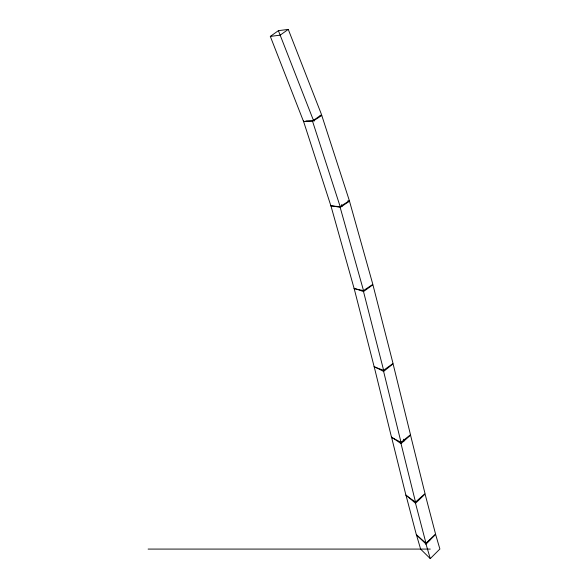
<?xml version="1.0" encoding="UTF-8"?>
<svg xmlns="http://www.w3.org/2000/svg" width="588" height="588" viewBox="0 0 588 588"><rect width="100%" height="100%" fill="white"/><g stroke="black" fill="none" stroke-linecap="round" stroke-linejoin="round"><path stroke-width="0.88" d="M425.771 544.04L430.262 539.563M425.999 544.04L435.62 534.455L439.883 549.016L430.262 558.6L420.64 549.148L416.37 534.588L425.999 544.04L430.262 558.6M425.999 543.239L415.518 503.262L425.087 494.089L435.568 534.066L425.999 543.239L416.422 534.977L405.94 495M401.023 443.602L410.542 435.164L425.036 493.619L415.518 502.056L405.999 495.471L391.505 437.009L401.023 443.602L415.518 502.056M383.619 371.44L393.085 363.854L410.49 434.73L401.023 442.316L391.549 437.435L374.152 366.559L383.619 371.44L401.023 442.316M363.509 291.575L372.917 284.783L393.034 363.465L383.619 370.256L374.211 366.956L354.094 288.274L363.509 291.575L383.619 370.256M270.318 36.405L278.411 30.657L288.267 29.4L321.555 114.66L313.463 120.408L303.606 121.665L270.318 36.405L280.167 35.155L288.267 29.4M340.173 207.41L349.507 201.214L372.843 284.371L363.509 290.568L354.174 288.686L330.838 205.528L340.173 207.41L363.509 290.568M305.885 120.966L312.581 121.385L321.798 115.513L349.382 200.721L340.173 206.594L330.956 206.02L303.371 120.812M148.117 549.082L430.262 549.082M320.122 115.41L321.798 115.513M347.809 200.868L349.507 201.214M406.624 495.588L415.518 503.262M278.411 30.657L313.463 120.408M313.992 119.283L314.551 121.025M312.581 121.385L340.173 206.594M341.643 204.58L342.135 206.329M403.655 439.199L404.096 440.971"/></g></svg>
